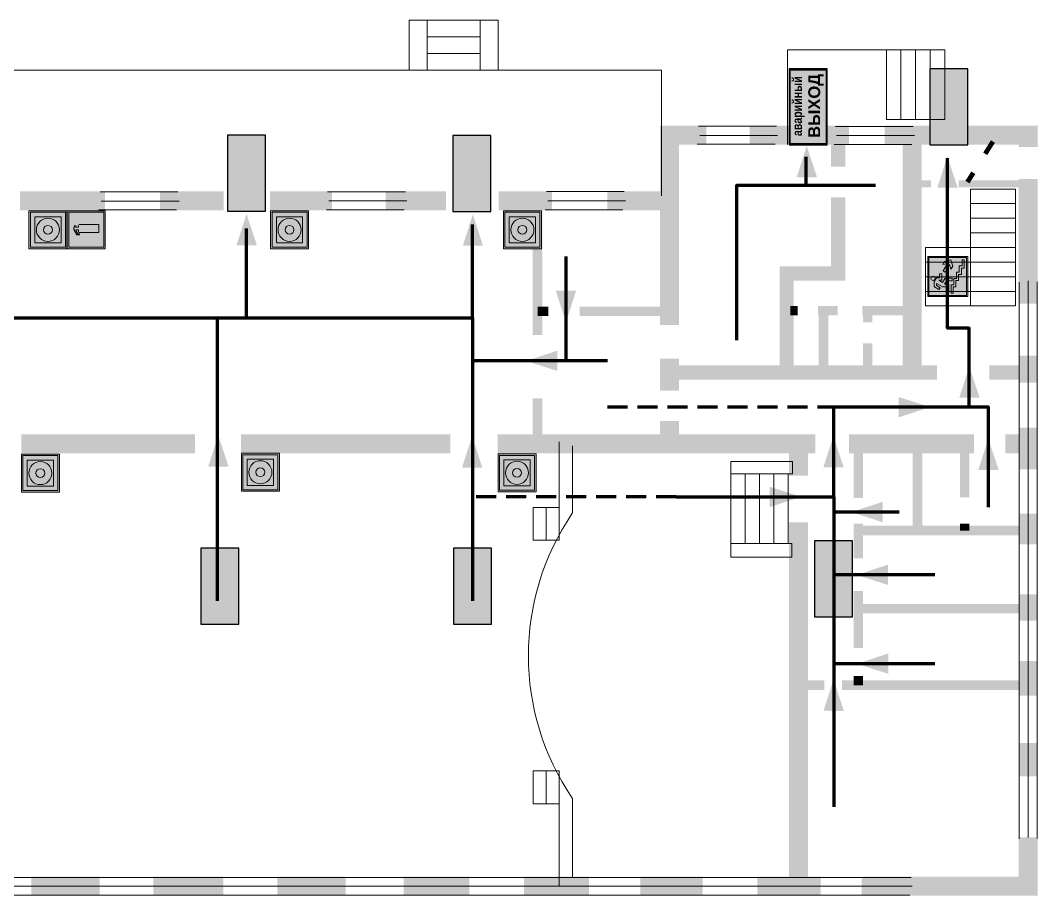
# Model space of a CAD drawing. Header units: millimetres. Extents: x 13810 to 67229, y 12374 to 21950.
# Drawn here: x 25509.5 to 25713, y 19143 to 19318.1 of the extents above; entities that cross this region are included whole.
import ezdxf

# ---------------------------------------------------------------- set-up
doc = ezdxf.new("R2010")
doc.units = ezdxf.units.MM
doc.linetypes.add('{ Wide Dash }', pattern=[12, 4, -2, 4, -2])
doc.layers.add('План_Штампы', color=7, linetype='Continuous')
doc.styles.add('обычный', font='arial.ttf')

# ---------------------------------------------------------------- blocks, each defined once
blk = doc.blocks.new('A$C32E8229D')
at = {"true_color": 0xffffff}
blk.add_hatch(color=7, dxfattribs=at).paths.add_polyline_path([(0, 0), (0, -8), (16, -8), (16, 0)])
h = blk.add_hatch(color=126)
h.paths.add_polyline_path([(0.2, -0.2), (15.8, -0.2), (15.8, -7.8), (0.2, -7.8)])
h.paths.add_polyline_path([(13.49, -2.05), (12.08, -2.05), (11.37, -2.63, 0.162397), (11.29, -2.84), (11.29, -3.63), (10.35, -3.63), (10.35, -4.05), (11.68, -4.05), (11.68, -3.48), (12.26, -4.28), (11.29, -5.1), (11.29, -6.78), (11.85, -6.78), (11.85, -5.44), (12.8, -4.64), (12.8, -5.94), (14.46, -5.94), (14.46, -5.39), (13.45, -5.39), (13.45, -3.97), (12.46, -2.59), (13.15, -2.59), (13.69, -3.34), (14.18, -3)], flags=16)
h.paths.add_polyline_path([(10.74, -1.82, 1), (11.8, -1.82, 1)], flags=16)
h.paths.add_polyline_path([(9.39, -3.59), (5.99, -3.59), (6.56, -3.03), (5.91, -3.03), (5.1, -3.83), (5.91, -4.64), (6.56, -4.64), (5.99, -4.09), (9.39, -4.09)], flags=16)
h.paths.add_polyline_path([(4.29, -1.08), (1.72, -1.08), (1.72, -6.6), (4.29, -6.6)], flags=16)
at = {"color": 126}
blk.add_lwpolyline([(16, -8), (0, -8), (0, 0), (16, 0)], close=True, dxfattribs=at)
blk = doc.blocks.new('A$C54414219')
at = {"true_color": 0xffffff}
h = blk.add_hatch(color=7, dxfattribs=at)
h.paths.add_polyline_path([(2.39, -9.45), (2.39, -18.3), (11.23, -18.3), (11.23, -9.45)], flags=0)
h.paths.add_polyline_path([(10.71, -13.87, -1), (2.92, -13.87, -1)], flags=0)
h.paths.add_polyline_path([(8.3, -13.87, -1), (5.33, -13.87, -1)], flags=0)
h.paths.add_polyline_path([(0.41, -7.47), (0.41, -20.27), (13.21, -20.27), (13.21, -7.47)])
h.paths.add_polyline_path([(0.92, -19.77), (12.71, -19.77), (12.71, -7.98), (0.92, -7.98)], flags=16)
h.paths.add_polyline_path([(11.23, -9.45), (11.23, -18.3), (2.39, -18.3), (2.39, -9.45)], flags=0)
at = {"lineweight": 5}
h = blk.add_hatch(color=242, dxfattribs=at)
h.paths.add_polyline_path([(12.71, -7.98), (0.92, -7.98), (0.92, -19.77), (12.71, -19.77)])
h.paths.add_polyline_path([(11.23, -18.3), (2.39, -18.3), (2.39, -9.45), (11.23, -9.45)], flags=16)
h.paths.add_polyline_path([(10.71, -13.87, -1), (2.92, -13.87, -1)], flags=0)
h.paths.add_polyline_path([(8.3, -13.87, -1), (5.33, -13.87, -1)], flags=0)
at = {"true_color": 0xffffff}
h = blk.add_hatch(color=7, dxfattribs=at)
h.paths.add_polyline_path([(2.39, -9.45), (2.39, -18.3), (11.23, -18.3), (11.23, -9.45)])
h.paths.add_polyline_path([(10.71, -13.87, -1), (2.92, -13.87, -1)], flags=16)
h.paths.add_polyline_path([(8.3, -13.87, -1), (5.33, -13.87, -1)], flags=0)
at = {"lineweight": 5}
h = blk.add_hatch(color=242, dxfattribs=at)
h.paths.add_polyline_path([(2.92, -13.87, 1), (10.71, -13.87, 1)])
h.paths.add_polyline_path([(8.3, -13.87, -1), (5.33, -13.87, -1)], flags=16)
at = {"color": 242, "lineweight": 5}
for p, q in [((0.41, -20.27), (0.41, -7.47)), ((0.41, -7.47), (13.21, -7.47)), ((0.41, -7.47), (13.21, -7.47)), ((13.21, -20.27), (13.21, -7.47)), ((0.41, -20.27), (13.21, -20.27))]:
    blk.add_line(p, q, dxfattribs=at)
for points in [[(0.92, -7.98), (12.71, -7.98), (12.71, -19.77), (0.92, -19.77)], [(2.39, -9.45), (11.23, -9.45), (11.23, -18.3), (2.39, -18.3)]]:
    blk.add_lwpolyline(points, close=True, dxfattribs=at)
for radius in [3.89, 1.49]:
    blk.add_circle((6.81, -13.87), radius, dxfattribs=at)
blk = doc.blocks.new('A$C3AD82952')
at = {"true_color": 0xf5f5ff}
h = blk.add_hatch(color=7, dxfattribs=at)
h.dxf.hatch_style = 1
h.paths.add_polyline_path([(8.21, 8.73, 0.414214), (7.89, 9.05), (7.22, 9.05), (7.22, 9.92), (7.59, 9.92, 1), (7.57, 10.36), (7.22, 10.36), (7.22, 10.6), (6.43, 10.6), (6.43, 10.36), (6.01, 10.36), (4.74, 9.59), (4.74, 8.69), (4.98, 8.73), (4.98, 9.26), (6.12, 9.91), (6.43, 9.91), (6.43, 9.05), (5.76, 9.05, 0.414214), (5.44, 8.73), (5.44, 2.2), (8.21, 2.2)], flags=0)
h.paths.add_polyline_path([(12.8, 12.8), (0, 12.8), (0, 0), (12.8, 0)])
h.paths.add_polyline_path([(0.51, 12.29), (12.29, 12.29), (12.29, 0.51), (0.51, 0.51)], flags=16)
h.paths.add_polyline_path([(4.74, 9.59), (6.01, 10.36), (6.43, 10.36), (6.43, 10.6), (7.22, 10.6), (7.22, 10.36), (7.59, 10.36, -0.94586), (7.59, 9.92), (7.22, 9.92), (7.22, 9.05), (7.89, 9.05, -0.414214), (8.21, 8.73), (8.21, 2.2), (5.44, 2.2), (5.44, 8.73, -0.414214), (5.76, 9.05), (6.43, 9.05), (6.43, 9.91), (6.12, 9.91), (4.98, 9.26), (4.98, 8.73), (4.74, 8.69)], flags=0)
h = blk.add_hatch(color=242)
h.dxf.hatch_style = 1
h.paths.add_polyline_path([(12.29, 12.29), (0.51, 12.29), (0.51, 0.51), (12.29, 0.51)])
h.paths.add_polyline_path([(4.74, 8.69), (4.74, 9.59), (6.01, 10.36), (6.43, 10.36), (6.43, 10.6), (7.22, 10.6), (7.22, 10.36), (7.59, 10.36, -0.94586), (7.59, 9.92), (7.22, 9.92), (7.22, 9.05), (7.89, 9.05, -0.414214), (8.21, 8.73), (8.21, 2.2), (5.44, 2.2), (5.44, 8.73, -0.414214), (5.76, 9.05), (6.43, 9.05), (6.43, 9.91), (6.12, 9.91), (4.98, 9.26), (4.98, 8.73)], flags=16)
h = blk.add_hatch(color=7, dxfattribs=at)
h.dxf.hatch_style = 1
h.paths.add_polyline_path([(8.21, 8.73, 0.414214), (7.89, 9.05), (7.22, 9.05), (7.22, 9.92), (7.59, 9.92, 1), (7.57, 10.36), (7.22, 10.36), (7.22, 10.6), (6.43, 10.6), (6.43, 10.36), (6.01, 10.36), (4.74, 9.59), (4.74, 8.69), (4.98, 8.73), (4.98, 9.26), (6.12, 9.91), (6.43, 9.91), (6.43, 9.05), (5.76, 9.05, 0.414214), (5.44, 8.73), (5.44, 2.2), (8.21, 2.2)])
at = {"color": 242, "lineweight": 5}
for p, q in [((0, 0), (0, 12.8)), ((0, 12.8), (12.8, 12.8)), ((6.01, 10.36), (4.74, 9.59)), ((6.01, 10.36), (6.43, 10.36)), ((7.22, 10.6), (6.43, 10.6)), ((6.43, 10.6), (6.43, 10.36)), ((7.22, 10.36), (7.22, 10.6)), ((7.59, 10.36), (7.22, 10.36)), ((12.8, 0), (12.8, 12.8)), ((4.74, 9.59), (4.74, 8.69)), ((4.74, 8.69), (4.98, 8.73)), ((4.98, 9.26), (6.12, 9.91)), ((4.98, 8.73), (4.98, 9.26)), ((5.44, 2.2), (5.44, 8.73)), ((5.76, 9.05), (6.43, 9.05)), ((6.12, 9.91), (6.43, 9.91)), ((6.43, 9.91), (6.43, 9.05)), ((7.22, 9.05), (7.22, 9.92)), ((7.59, 9.92), (7.22, 9.92)), ((7.89, 9.05), (7.22, 9.05)), ((8.21, 2.2), (8.21, 8.73)), ((0, 0), (12.8, 0)), ((5.44, 2.2), (8.21, 2.2))]:
    blk.add_line(p, q, dxfattribs=at)
blk.add_lwpolyline([(0.51, 12.29), (12.29, 12.29), (12.29, 0.51), (0.51, 0.51)], close=True, dxfattribs=at)
for centre, radius, start, end in [((7.58, 10.14), 0.223, 273.1875, 86.8125), ((5.76, 8.73), 0.32, 90, 180), ((7.89, 8.73), 0.32, 0, 90)]:
    blk.add_arc(centre, radius, start, end, dxfattribs=at)
blk = doc.blocks.new('A$C41C009D9')
at = {"true_color": 0xffffff}
blk.add_hatch(color=7, dxfattribs=at).paths.add_polyline_path([(0, 8), (-16, 8), (-16, 0), (0, 0)])
h = blk.add_hatch(color=126)
h.dxf.hatch_style = 1
h.paths.add_polyline_path([(-15.8, 7.8), (-15.8, 0.2), (-0.2, 0.2), (-0.2, 7.8)])
at = {"color": 126}
for points in [[(-16, 0), (0, 0), (0, 8), (-16, 8)], [(-16, 0), (0, 0), (0, 8), (-16, 8)], [(-15.8, 7.8), (-0.2, 7.8), (-0.2, 0.2), (-15.8, 0.2)]]:
    blk.add_lwpolyline(points, close=True, dxfattribs=at)
at = {"color": 7, "true_color": 0xffffff, "insert": (-15.8, 7.3), "char_height": 2.5, "width": 15.5999, "attachment_point": 1, "style": 'обычный'}
blk.add_mtext('\\pi1.6133;{\\fArial|b1|i0|c204|p34;\\H0.8x;\\W0.8;аварийный\\H1.25x;\\W1;\\P\\pi1.2327;ВЫХОД}', dxfattribs=at)
blk = doc.blocks.new('A$C7B4425F7')
at = {"true_color": 0xffffff}
blk.add_hatch(color=7, dxfattribs=at).paths.add_polyline_path([(0, 0), (-16, 0), (-16, -8), (0, -8)])
h = blk.add_hatch(color=126)
h.paths.add_polyline_path([(-0.2, -0.2), (-15.8, -0.2), (-15.8, -7.8), (-0.2, -7.8)])
h.paths.add_polyline_path([(-11.76, -2.03), (-11.76, -3.66), (-11.17, -3.66, -0.568275), (-11.17, -6.18), (-12.58, -6.18), (-12.58, -2.03)], flags=16)
h.paths.add_polyline_path([(-13.33, -4.12, -0.495768), (-13.59, -6.18), (-15.03, -6.18), (-15.03, -2.03), (-13.59, -2.03, -0.487973)], flags=16)
h.paths.add_polyline_path([(-10.25, -2.03), (-9.48, -2.03), (-9.48, -6.18), (-10.25, -6.18)], flags=16)
h.paths.add_polyline_path([(-13.84, -3.69), (-14.24, -3.69), (-14.24, -3.03), (-13.9, -3.03, -0.692621)], flags=0)
h.paths.add_polyline_path([(-9.15, -2.03), (-8.4, -2.03), (-8.04, -3.07), (-7.68, -2.03), (-6.93, -2.03), (-7.64, -4.1), (-6.93, -6.18), (-7.68, -6.18), (-8.04, -5.14), (-8.4, -6.18), (-9.15, -6.18), (-8.44, -4.1)], flags=16)
h.paths.add_polyline_path([(-11.76, -4.46), (-11.42, -4.46, -0.692621), (-11.36, -5.12), (-11.76, -5.12)], flags=0)
h.paths.add_polyline_path([(-13.9, -5.2), (-14.24, -5.2), (-14.24, -4.55), (-13.84, -4.55, -0.708038)], flags=0)
edge = h.paths.add_edge_path(flags=16)
edge.add_ellipse((-5.51, -4.08), major_axis=(0, 2.05), ratio=0.586184, start_angle=0, end_angle=360)
edge = h.paths.add_edge_path(flags=0)
edge.add_ellipse((-5.51, -4.08), major_axis=(0, 1.14), ratio=0.454828, start_angle=0, end_angle=360)
h.paths.add_polyline_path([(-4.13, -4.96, 0.377264), (-3.48, -4.52, 0.0555), (-3.16, -2.03), (-1.66, -2.03), (-1.66, -4.96), (-0.96, -4.96), (-0.96, -7.01), (-1.75, -7.01), (-1.75, -6.18), (-3.3, -6.18), (-3.3, -7.02), (-4.13, -7.02)], flags=16)
h.paths.add_polyline_path([(-2.73, -2.91), (-2.28, -2.91), (-2.28, -4.96), (-3.05, -4.96, 0.079136)], flags=0)
at = {"color": 126}
blk.add_lwpolyline([(-16, -8), (0, -8), (0, 0), (-16, 0)], close=True, dxfattribs=at)
blk = doc.blocks.new('вниз')
at = {"lineweight": 0, "true_color": 0xffffff}
h = blk.add_hatch(color=7, dxfattribs=at)
h.dxf.hatch_style = 1
h.paths.add_polyline_path([(40994.51, -4472.22), (40986.51, -4472.22), (40986.51, -4480.22), (40994.51, -4480.22)])
h.paths.add_polyline_path([(40994.31, -4472.42), (40994.31, -4480.01), (40986.71, -4480.01), (40986.71, -4472.42)], flags=16)
h.paths.add_polyline_path([(40988.43, -4473.53), (40989.43, -4473.53), (40990.19, -4473.96), (40990.19, -4474.6), (40991, -4474.6), (40991, -4475.06), (40989.73, -4475.06), (40989.73, -4474.46), (40989.3, -4475.18), (40990.17, -4475.7), (40990.17, -4477.11), (40989.63, -4477.11), (40989.63, -4476.01), (40988.94, -4475.59), (40988.94, -4476.46), (40988.94, -4476.46), (40987.47, -4476.46), (40987.26, -4476.46), (40987.26, -4475.92), (40988.4, -4475.92), (40988.4, -4475.2), (40989.1, -4473.99), (40988.66, -4473.99), (40988.24, -4474.7), (40987.86, -4474.47), (40988.41, -4473.56)], flags=0)
h.paths.add_polyline_path([(40990.55, -4473.29, -1), (40989.69, -4473.29, -1)], flags=0)
h.paths.add_polyline_path([(40988.85, -4476.89), (40988.85, -4477.43), (40990.1, -4477.43), (40990.1, -4477.99), (40991.34, -4477.99), (40991.34, -4478.54), (40992.59, -4478.54), (40992.59, -4479.09), (40993.83, -4479.09), (40993.83, -4479.52), (40992.17, -4479.52), (40992.17, -4478.97), (40990.91, -4478.97), (40990.91, -4478.41), (40989.68, -4478.41), (40989.68, -4477.86), (40988.43, -4477.86), (40988.43, -4477.31), (40987.6, -4477.31), (40987.18, -4477.31), (40987.18, -4476.89)], flags=0)
h.paths.add_polyline_path([(40991.61, -4475.33), (40993.12, -4476.2), (40992.9, -4475.27), (40993.48, -4475.6), (40993.83, -4476.88), (40992.56, -4477.22), (40991.97, -4476.88), (40992.9, -4476.61), (40991.38, -4475.74), (40991.58, -4475.39)], flags=0)
h.paths.add_polyline_path([(40990.19, -4473.96), (40989.43, -4473.53), (40988.43, -4473.53), (40988.41, -4473.56), (40987.86, -4474.47), (40988.24, -4474.7), (40988.66, -4473.99), (40989.1, -4473.99), (40988.4, -4475.2), (40988.4, -4475.92), (40987.26, -4475.92), (40987.26, -4476.46), (40987.47, -4476.46), (40988.94, -4476.46), (40988.94, -4476.27), (40988.94, -4475.59), (40989.63, -4476.01), (40989.63, -4477.11), (40990.17, -4477.11), (40990.17, -4475.7), (40989.3, -4475.18), (40989.73, -4474.46), (40989.73, -4475.06), (40991, -4475.06), (40991, -4474.6), (40990.19, -4474.6)], flags=0)
h.paths.add_polyline_path([(40990.55, -4473.29, 1), (40989.69, -4473.29, 1)], flags=0)
h.paths.add_polyline_path([(40991.61, -4475.33), (40991.58, -4475.39), (40991.38, -4475.74), (40992.9, -4476.61), (40991.97, -4476.88), (40992.56, -4477.22), (40993.83, -4476.88), (40993.48, -4475.6), (40992.9, -4475.27), (40993.12, -4476.2)], flags=0)
h.paths.add_polyline_path([(40990.1, -4477.43), (40988.85, -4477.43), (40988.85, -4476.89), (40987.18, -4476.89), (40987.18, -4477.31), (40987.6, -4477.31), (40988.43, -4477.31), (40988.43, -4477.86), (40989.68, -4477.86), (40989.68, -4478.41), (40990.91, -4478.41), (40990.91, -4478.97), (40992.17, -4478.97), (40992.17, -4479.52), (40993.83, -4479.52), (40993.83, -4479.09), (40992.59, -4479.09), (40992.59, -4478.54), (40991.34, -4478.54), (40991.34, -4477.99), (40990.1, -4477.99)], flags=0)
at = {"lineweight": 0}
h = blk.add_hatch(color=126, dxfattribs=at)
h.dxf.hatch_style = 1
h.paths.add_polyline_path([(40994.31, -4472.42), (40986.71, -4472.42), (40986.71, -4480.01), (40994.31, -4480.01)])
h.paths.add_polyline_path([(40988.43, -4473.53), (40989.43, -4473.53), (40990.19, -4473.96), (40990.19, -4474.6), (40991, -4474.6), (40991, -4475.06), (40989.73, -4475.06), (40989.73, -4474.46), (40989.3, -4475.18), (40990.17, -4475.7), (40990.17, -4477.11), (40989.63, -4477.11), (40989.63, -4476.01), (40988.94, -4475.59), (40988.94, -4476.46), (40988.94, -4476.46), (40987.47, -4476.46), (40987.26, -4476.46), (40987.26, -4475.92), (40988.4, -4475.92), (40988.4, -4475.2), (40989.1, -4473.99), (40988.66, -4473.99), (40988.24, -4474.7), (40987.86, -4474.47), (40988.41, -4473.56)], flags=16)
h.paths.add_polyline_path([(40990.55, -4473.29, -1), (40989.69, -4473.29, -1)], flags=16)
h.paths.add_polyline_path([(40988.85, -4476.89), (40988.85, -4477.43), (40990.1, -4477.43), (40990.1, -4477.99), (40991.34, -4477.99), (40991.34, -4478.54), (40992.59, -4478.54), (40992.59, -4479.09), (40993.83, -4479.09), (40993.83, -4479.52), (40992.17, -4479.52), (40992.17, -4478.97), (40990.91, -4478.97), (40990.91, -4478.41), (40989.68, -4478.41), (40989.68, -4477.86), (40988.43, -4477.86), (40988.43, -4477.31), (40987.6, -4477.31), (40987.18, -4477.31), (40987.18, -4476.89)], flags=16)
h.paths.add_polyline_path([(40991.61, -4475.33), (40993.12, -4476.2), (40992.9, -4475.27), (40993.48, -4475.6), (40993.83, -4476.88), (40992.56, -4477.22), (40991.97, -4476.88), (40992.9, -4476.61), (40991.38, -4475.74), (40991.58, -4475.39)], flags=16)
at = {"lineweight": 0, "true_color": 0xffffff}
h = blk.add_hatch(color=7, dxfattribs=at)
h.dxf.hatch_style = 1
h.paths.add_polyline_path([(40989.73, -4474.46), (40989.73, -4475.06), (40991, -4475.06), (40991, -4474.6), (40990.19, -4474.6), (40990.19, -4473.96), (40989.43, -4473.53), (40988.43, -4473.53), (40988.41, -4473.56), (40987.86, -4474.47), (40988.24, -4474.7), (40988.66, -4473.99), (40989.1, -4473.99), (40988.4, -4475.2), (40988.4, -4475.92), (40987.26, -4475.92), (40987.26, -4476.46), (40987.47, -4476.46), (40988.94, -4476.46), (40988.94, -4475.59), (40989.63, -4476.01), (40989.63, -4477.11), (40990.17, -4477.11), (40990.17, -4475.7), (40989.3, -4475.18)])
h.paths.add_polyline_path([(40989.69, -4473.29, 1), (40990.55, -4473.29, 1)])
h.paths.add_polyline_path([(40991.61, -4475.33), (40991.58, -4475.39), (40991.38, -4475.74), (40992.9, -4476.61), (40991.97, -4476.88), (40992.56, -4477.22), (40993.83, -4476.88), (40993.48, -4475.6), (40992.9, -4475.27), (40993.12, -4476.2)])
h.paths.add_polyline_path([(40990.1, -4477.43), (40988.85, -4477.43), (40988.85, -4476.89), (40987.18, -4476.89), (40987.18, -4477.31), (40987.6, -4477.31), (40988.43, -4477.31), (40988.43, -4477.86), (40989.68, -4477.86), (40989.68, -4478.41), (40990.91, -4478.41), (40990.91, -4478.97), (40992.17, -4478.97), (40992.17, -4479.52), (40993.83, -4479.52), (40993.83, -4479.09), (40992.59, -4479.09), (40992.59, -4478.54), (40991.34, -4478.54), (40991.34, -4477.99), (40990.1, -4477.99)])
at = {"color": 126, "lineweight": 0}
for points in [[(40986.51, -4472.22), (40994.51, -4472.22), (40994.51, -4480.22), (40986.51, -4480.22)], [(40986.71, -4472.42), (40994.31, -4472.42), (40994.31, -4480.01), (40986.71, -4480.01)]]:
    blk.add_lwpolyline(points, close=True, dxfattribs=at)
for points in [[(40987.47, -4476.46), (40987.26, -4476.46), (40987.26, -4475.92), (40988.4, -4475.92), (40988.4, -4475.2), (40989.1, -4473.99), (40988.66, -4473.99), (40988.24, -4474.7), (40987.86, -4474.47), (40988.41, -4473.56), (40988.43, -4473.53), (40989.43, -4473.53), (40990.19, -4473.96), (40990.19, -4474.6), (40991, -4474.6), (40991, -4475.06), (40989.73, -4475.06), (40989.73, -4474.46), (40989.3, -4475.18), (40990.17, -4475.7), (40990.17, -4477.11), (40989.63, -4477.11), (40989.63, -4476.01), (40988.94, -4475.59), (40988.94, -4476.46)], [(40991.58, -4475.39), (40991.38, -4475.74), (40992.9, -4476.61), (40991.97, -4476.88), (40992.56, -4477.22), (40993.83, -4476.88), (40993.48, -4475.6), (40992.9, -4475.27), (40993.12, -4476.2), (40991.61, -4475.33), (40991.58, -4475.39)], [(40987.6, -4477.31), (40987.18, -4477.31), (40987.18, -4476.89), (40988.85, -4476.89), (40988.85, -4477.43), (40990.1, -4477.43), (40990.1, -4477.99), (40991.34, -4477.99), (40991.34, -4478.54), (40992.59, -4478.54), (40992.59, -4479.09), (40993.83, -4479.09), (40993.83, -4479.52), (40992.17, -4479.52), (40992.17, -4478.97), (40990.91, -4478.97), (40990.91, -4478.41), (40989.68, -4478.41), (40989.68, -4477.86), (40988.43, -4477.86), (40988.43, -4477.31), (40987.6, -4477.31)], [(40987.47, -4476.46), (40988.94, -4476.46), (40988.94, -4476.27)]]:
    blk.add_lwpolyline(points, dxfattribs=at)
blk.add_circle((40990.12, -4473.29), 0.432, dxfattribs=at)

msp = doc.modelspace()

# ---------------------------------------------------------------- linework, layer by layer
at = {"lineweight": 0}
for points in [[(25590.89, 19318.15), (25587.25, 19318.15), (25587.25, 19308.2), (25590.89, 19308.2)], [(25590.89, 19314.83), (25601.46, 19314.83), (25601.46, 19318.15), (25590.89, 19318.15)], [(25605.1, 19318.15), (25601.46, 19318.15), (25601.46, 19308.2), (25605.1, 19308.2)], [(25590.89, 19311.52), (25601.46, 19311.52), (25601.46, 19314.83), (25590.89, 19314.83)], [(25682.75, 19298.32), (25685.67, 19298.32), (25685.67, 19312.23), (25682.75, 19312.23)], [(25685.67, 19298.32), (25688.59, 19298.32), (25688.59, 19312.23), (25685.67, 19312.23)], [(25688.59, 19298.32), (25691.51, 19298.32), (25691.51, 19312.23), (25688.59, 19312.23)], [(25691.51, 19298.32), (25694.43, 19298.32), (25694.43, 19312.23), (25691.51, 19312.23)], [(25590.89, 19308.2), (25601.46, 19308.2), (25601.46, 19311.52), (25590.89, 19311.52)], [(25699.6, 19281.47), (25708.6, 19281.47), (25708.6, 19284.39), (25699.6, 19284.39)], [(25699.6, 19278.54), (25708.6, 19278.54), (25708.6, 19281.47), (25699.6, 19281.47)], [(25699.6, 19275.62), (25708.6, 19275.62), (25708.6, 19278.54), (25699.6, 19278.54)], [(25699.6, 19272.69), (25708.6, 19272.69), (25708.6, 19275.62), (25699.6, 19275.62)], [(25690.61, 19269.77), (25699.6, 19269.77), (25699.6, 19272.69), (25690.61, 19272.69)], [(25699.6, 19269.77), (25708.6, 19269.77), (25708.6, 19272.69), (25699.6, 19272.69)], [(25690.61, 19266.84), (25699.6, 19266.84), (25699.6, 19269.77), (25690.61, 19269.77)], [(25699.6, 19266.84), (25708.6, 19266.84), (25708.6, 19269.77), (25699.6, 19269.77)], [(25690.61, 19263.92), (25699.6, 19263.92), (25699.6, 19266.84), (25690.61, 19266.84)], [(25699.6, 19263.92), (25708.6, 19263.92), (25708.6, 19266.84), (25699.6, 19266.84)], [(25690.61, 19260.99), (25699.6, 19260.99), (25699.6, 19263.92), (25690.61, 19263.92)], [(25699.6, 19260.99), (25708.6, 19260.99), (25708.6, 19263.92), (25699.6, 19263.92)], [(25651.65, 19227.4), (25664, 19227.4), (25664, 19229.88), (25651.65, 19229.88)], [(25651.65, 19227.4), (25654.51, 19227.4), (25654.51, 19213.45), (25651.65, 19213.45)], [(25654.51, 19227.4), (25657.36, 19227.4), (25657.36, 19213.45), (25654.51, 19213.45)], [(25657.36, 19227.4), (25660.22, 19227.4), (25660.22, 19213.45), (25657.36, 19213.45)], [(25660.22, 19227.4), (25663.08, 19227.4), (25663.08, 19213.45), (25660.22, 19213.45)], [(25612.08, 19214.1), (25614.67, 19214.1), (25614.67, 19220.68), (25612.08, 19220.68)], [(25614.67, 19214.1), (25617.27, 19214.1), (25617.27, 19220.68), (25614.67, 19220.68)], [(25651.65, 19213.45), (25663.82, 19213.45), (25663.82, 19210.7), (25651.65, 19210.7)], [(25612.08, 19161.37), (25614.67, 19161.37), (25614.67, 19167.95), (25612.08, 19167.95)], [(25614.67, 19161.37), (25617.27, 19161.37), (25617.27, 19167.95), (25614.67, 19167.95)]]:
    msp.add_lwpolyline(points, close=True, dxfattribs=at)
for points in [[(25694.43, 19312.23), (25662.98, 19312.23), (25662.98, 19293.31)], [(25461.57, 19308.2), (25637.74, 19308.2), (25637.74, 19283.01)], [(25645.18, 19296.95), (25660.74, 19296.95)], [(25672.55, 19296.93), (25688.11, 19296.93)], [(25645.44, 19295.11), (25661, 19295.11)], [(25672.8, 19295.1), (25688.36, 19295.1)], [(25644.93, 19293.34), (25660.49, 19293.34)], [(25672.3, 19293.33), (25687.86, 19293.33)], [(25525.42, 19283.81), (25540.98, 19283.81)], [(25570.97, 19283.85), (25586.53, 19283.85)], [(25614.75, 19283.87), (25630.31, 19283.87)], [(25525.68, 19281.98), (25541.24, 19281.98)], [(25571.23, 19282.02), (25586.79, 19282.02)], [(25615, 19282.03), (25630.56, 19282.03)], [(25525.17, 19280.21), (25540.73, 19280.21)], [(25570.72, 19280.25), (25586.28, 19280.25)], [(25614.49, 19280.26), (25630.05, 19280.26)], [(25709.32, 19154.39), (25709.32, 19265.76)], [(25711.12, 19154.65), (25711.12, 19266.01)], [(25712.94, 19154.45), (25712.94, 19265.81)], [(25617.27, 19220.68), (25617.27, 19233.81)], [(25619.93, 19233.01), (25619.93, 19219.52)], [(25617.27, 19161.37), (25617.27, 19144.89)], [(25619.93, 19146.65), (25619.93, 19162.49)], [(25471.95, 19146.65), (25687.74, 19146.65)], [(25471.68, 19143.06), (25687.47, 19143.06)], [(25472.12, 19144.89), (25687.91, 19144.89)]]:
    msp.add_lwpolyline(points, dxfattribs=at)
for points, const_width in [([(25626.9, 19282.03), (25639.34, 19282.03), (25639.34, 19295.16), (25646.7, 19295.16)], 3.8), ([(25655.41, 19295.16), (25663.34, 19295.16)], 3.8), ([(25668.66, 19295.16), (25675.28, 19295.16)], 3.8), ([(25673.09, 19288.88), (25673.09, 19294.76)], 2.85), ([(25682.43, 19295.16), (25692.71, 19295.16)], 3.8), ([(25687.91, 19295.16), (25687.91, 19247.19)], 3.8), ([(25699.07, 19295.16), (25711.12, 19295.16), (25711.12, 19292.8)], 3.8), ([(25704.07, 19293.89), (25702.53, 19291.44)], 0.95), ([(25700.15, 19287.64), (25698.97, 19285.78)], 0.95), ([(25711.12, 19286.39), (25711.12, 19261.43)], 3.8), ([(25691.69, 19285.43), (25689.06, 19285.43)], 1.43), ([(25710.37, 19285.43), (25697.2, 19285.43)], 1.43), ([(25509.43, 19282.03), (25526.39, 19282.03)], 3.8), ([(25537.41, 19282.03), (25550.13, 19282.03)], 3.8), ([(25559.42, 19282.03), (25571.86, 19282.03)], 3.8), ([(25582.55, 19282.03), (25594.65, 19282.03)], 3.8), ([(25605.17, 19282.03), (25615.86, 19282.03)], 3.8), ([(25692.9, 19247.7), (25638.78, 19247.7), (25662.81, 19247.7), (25662.81, 19267.49), (25673.09, 19267.49), (25673.09, 19282.72)], 2.85), ([(25639.34, 19257.16), (25639.34, 19282.03)], 3.8), ([(25612.96, 19281.45), (25612.96, 19255.15)], 1.9), ([(25663.53, 19260.06), (25665.03, 19260.06)], 1.9), ([(25669.09, 19260.06), (25672.99, 19260.06)], 1.9), ([(25670.16, 19260.06), (25670.16, 19248.11)], 1.9), ([(25677.95, 19260.06), (25687.51, 19260.06), (25679.02, 19260.06), (25679.02, 19257.72)], 1.9), ([(25612.96, 19259.92), (25615.15, 19259.92)], 1.9), ([(25621.42, 19259.92), (25638.73, 19259.92)], 1.9), ([(25679.02, 19253.5), (25679.02, 19247.84)], 1.9), ([(25711.12, 19251.02), (25711.12, 19245.64)], 3.8), ([(25639.34, 19244.06), (25639.34, 19250.44)], 3.8), ([(25710.56, 19247.7), (25703.34, 19247.7)], 2.85), ([(25612.96, 19242.48), (25612.96, 19233.21)], 1.9), ([(25639.34, 19233.42), (25639.34, 19237.99)], 3.8), ([(25711.12, 19236.61), (25711.12, 19228.31)], 3.8), ([(25509.68, 19233.42), (25544.42, 19233.42)], 3.8), ([(25553.63, 19233.42), (25595.48, 19233.42)], 3.8), ([(25604.98, 19233.42), (25668.57, 19233.42)], 3.8), ([(25665.15, 19233.42), (25665.15, 19227.05)], 3.8), ([(25675.3, 19233.42), (25700.32, 19233.42)], 3.8), ([(25677.14, 19222.57), (25677.14, 19233.7)], 1.9), ([(25688.99, 19216.05), (25688.99, 19234.5)], 1.9), ([(25706.53, 19233.42), (25711.12, 19233.42)], 3.8), ([(25698.43, 19232.63), (25698.43, 19222.69)], 1.9), ([(25711.12, 19219.42), (25711.12, 19213.3)], 3.8), ([(25665.15, 19217.71), (25665.15, 19144.89)], 3.8), ([(25677.14, 19210.48), (25677.14, 19217.41)], 1.9), ([(25698.43, 19216.05), (25698.43, 19217.42)], 1.9), ([(25677.14, 19216.05), (25709.93, 19216.05)], 1.9), ([(25677.14, 19192.52), (25677.14, 19203.96)], 1.9), ([(25711.12, 19203.29), (25711.12, 19198.01)], 3.8), ([(25677.14, 19200.43), (25710.61, 19200.43)], 1.9), ([(25711.12, 19189.95), (25711.12, 19183)], 3.8), ([(25677.14, 19185.1), (25677.14, 19186.93)], 1.9), ([(25665.81, 19185.1), (25670.33, 19185.1)], 1.9), ([(25673.88, 19185.1), (25709.73, 19185.1)], 1.9), ([(25711.12, 19173.55), (25711.12, 19166.88)], 3.8), ([(25711.12, 19154.65), (25711.12, 19144.89), (25677.83, 19144.89)], 3.8), ([(25525.32, 19144.89), (25511.69, 19144.89)], 3.8), ([(25550.11, 19144.89), (25536.09, 19144.89)], 3.8), ([(25574.55, 19144.89), (25560.88, 19144.89)], 3.8), ([(25599.34, 19144.89), (25586.18, 19144.89)], 3.8), ([(25623.28, 19144.89), (25610.28, 19144.89)], 3.8), ([(25646.01, 19144.89), (25633.53, 19144.89)], 3.8), ([(25669.59, 19144.89), (25656.95, 19144.89)], 3.8)]:
    msp.add_lwpolyline(points, dxfattribs=dict(at, const_width=const_width))
at = {"color": 126, "lineweight": 100, "true_color": 0x008754}
for points in [[(25640.68, 19222.79), (25672.22, 19222.79), (25672.22, 19240.79), (25699.35, 19240.79), (25699.35, 19256.58), (25694.96, 19256.58), (25694.96, 19290.54)], [(25652.82, 19254.12), (25652.82, 19285.19), (25666.74, 19285.19), (25666.74, 19290.86)], [(25666.74, 19285.19), (25680.61, 19285.19)], [(25554.72, 19258.62), (25554.72, 19276.51)], [(25599.92, 19258.62), (25599.92, 19277.27)], [(25618.71, 19250), (25618.71, 19270.86)], [(25411.91, 19258.62), (25599.92, 19258.62), (25599.92, 19201.98)], [(25548.95, 19201.98), (25548.95, 19258.62)], [(25626.95, 19250), (25599.92, 19250)], [(25699.35, 19240.79), (25703.15, 19240.79), (25703.15, 19220.72)], [(25672.22, 19222.79), (25672.22, 19160.8)], [(25685.31, 19219.76), (25672.22, 19219.76)], [(25692.48, 19207.19), (25672.22, 19207.19)], [(25692.48, 19189.41), (25672.22, 19189.41)]]:
    msp.add_lwpolyline(points, dxfattribs=at)
at = {"color": 126, "linetype": '{ Wide Dash }', "lineweight": 100, "true_color": 0x008754}
for points in [[(25626.95, 19240.79), (25626.95, 19240.79), (25672.22, 19240.79)], [(25640.68, 19222.79), (25599.92, 19222.79)]]:
    msp.add_lwpolyline(points, dxfattribs=at)
at = {"lineweight": 0}
msp.add_arc((25661.78, 19191), 50.65, 145.7354, 214.2646, dxfattribs=at)
at = {"layer": 'План_Штампы', "color": 126, "true_color": 0x008754}
for points in [[(25668.89, 19286.74), (25664.81, 19286.74), (25666.82, 19293)], [(25697.03, 19284.66), (25692.95, 19284.67), (25694.96, 19290.93)], [(25556.8, 19273.14), (25552.73, 19273.15), (25554.74, 19279.41)], [(25602.07, 19273.03), (25598, 19273.03), (25600.01, 19279.29)], [(25616.6, 19264.03), (25620.68, 19264.03), (25618.66, 19257.77)], [(25616.95, 19252.06), (25616.94, 19247.98), (25610.68, 19249.99)], [(25701.41, 19242.61), (25697.33, 19242.62), (25699.35, 19248.87)], [(25685.21, 19238.69), (25685.22, 19242.77), (25691.48, 19240.76)], [(25551.15, 19228.84), (25547.07, 19228.85), (25549.08, 19235.11)], [(25601.92, 19228.66), (25597.85, 19228.66), (25599.86, 19234.92)], [(25674.22, 19228.68), (25670.14, 19228.68), (25672.15, 19234.94)], [(25705.22, 19228.18), (25701.14, 19228.19), (25703.16, 19234.44)], [(25659.41, 19220.74), (25659.42, 19224.82), (25665.68, 19222.81)], [(25682.02, 19221.8), (25682.02, 19217.72), (25675.76, 19219.74)], [(25683.09, 19209.23), (25683.09, 19205.16), (25676.83, 19207.17)], [(25683.15, 19191.46), (25683.14, 19187.38), (25676.88, 19189.39)], [(25674.25, 19179.97), (25670.18, 19179.98), (25672.19, 19186.24)]]:
    msp.add_solid(points, dxfattribs=at)

# ---------------------------------------------------------------- block references
at = {"rotation": 90}
for name, p, xscale, yscale, zscale in [('A$C41C009D9', (25670.9, 19308.46), 0.95, 0.95, 0.95), ('A$C3AD82952', (25526.48, 19272.44), 0.59375, 0.59375, 0.59375)]:
    msp.add_blockref(name, p, dxfattribs=dict(at, xscale=xscale, yscale=yscale, zscale=zscale))
at = {"xscale": 0.59375, "yscale": 0.59375, "zscale": 0.59375}
for p in [(25510.96, 19284.47), (25559.3, 19284.47), (25605.89, 19284.47), (25509.44, 19235.78), (25553.46, 19235.96), (25604.81, 19235.84)]:
    msp.add_blockref('A$C54414219', p, dxfattribs=at)
at = {"color": 126, "true_color": 0x008754, "rotation": 90}
msp.add_blockref('вниз', (21218.8, -21723.6), dxfattribs=at)
at = {"layer": 'План_Штампы', "xscale": 0.95, "yscale": 0.95, "zscale": 0.95, "rotation": 90}
for p in [(25691.44, 19308.46), (25550.95, 19295.19), (25596.04, 19295.09)]:
    msp.add_blockref('A$C7B4425F7', p, dxfattribs=at)
at = {"layer": 'План_Штампы', "color": 126, "true_color": 0x008754, "xscale": -0.95, "yscale": 0.95, "zscale": 0.95, "rotation": 90}
for p in [(25545.57, 19212.53), (25596.15, 19212.53), (25668.35, 19214)]:
    msp.add_blockref('A$C32E8229D', p, dxfattribs=at)

doc.saveas('drawing.dxf')
